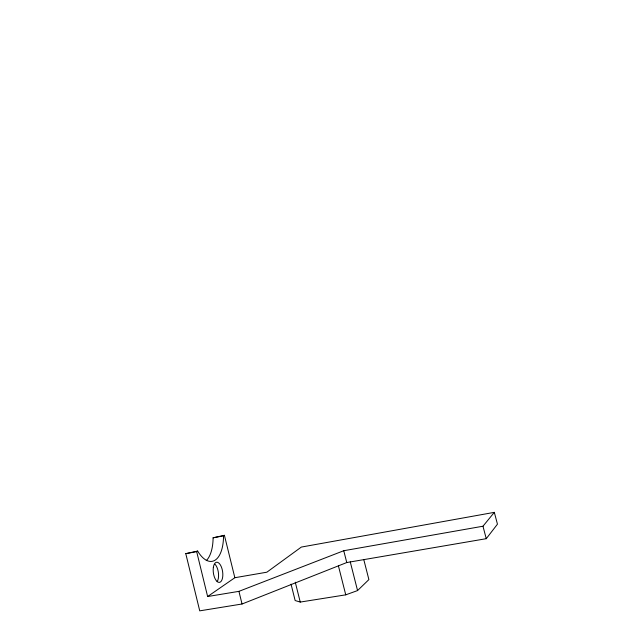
<?xml version="1.0" encoding="UTF-8"?>
<svg xmlns="http://www.w3.org/2000/svg" width="643" height="643" viewBox="0 0 643 643"><rect width="100%" height="100%" fill="white"/><g stroke="black" fill="none" stroke-linecap="round" stroke-linejoin="round"><path stroke-width="0.96" d="M197.65 551.051L185.779 553.655L199.732 610.85L242.041 604.002L346.762 562.545L486.253 538.689L497.449 524.174L494.322 512.35L301.334 547.072L266.861 572.198L234.848 577.719L207.625 596.535L196.67 551.63L197.65 551.051A35.156 16.413 80.6 0 0 214.858 560.318A35.156 16.413 80.6 0 0 223.523 535.828L224.407 535.306L234.848 577.719M207.625 596.535L238.923 591.351L343.756 550.721L482.973 526.223L494.322 512.35M291.046 584.133L295.145 600.546L300.241 602.073L345.749 594.839L357.556 590.571L368.889 579.592L363.769 559.523M206.29 560.624A35.011 16.662 80.8 0 0 213.098 537.805L224.407 535.306M213.09 537.805L223.523 535.828M185.779 553.655L196.67 551.63M482.973 526.223L486.253 538.689M350.258 561.861L357.556 590.571M343.756 550.721L346.762 562.545M338.443 565.977L345.749 594.839M295.274 582.204L300.241 602.073M238.923 591.351L242.041 604.002M215.067 564.289A10.159 4.694 81.9 0 1 217.141 581.674M213.339 567.48A10.175 4.662 81.9 0 0 219.255 582.405A10.175 4.662 81.9 0 0 221.433 567.062A10.175 4.662 81.9 0 0 213.339 567.48"/></g></svg>
